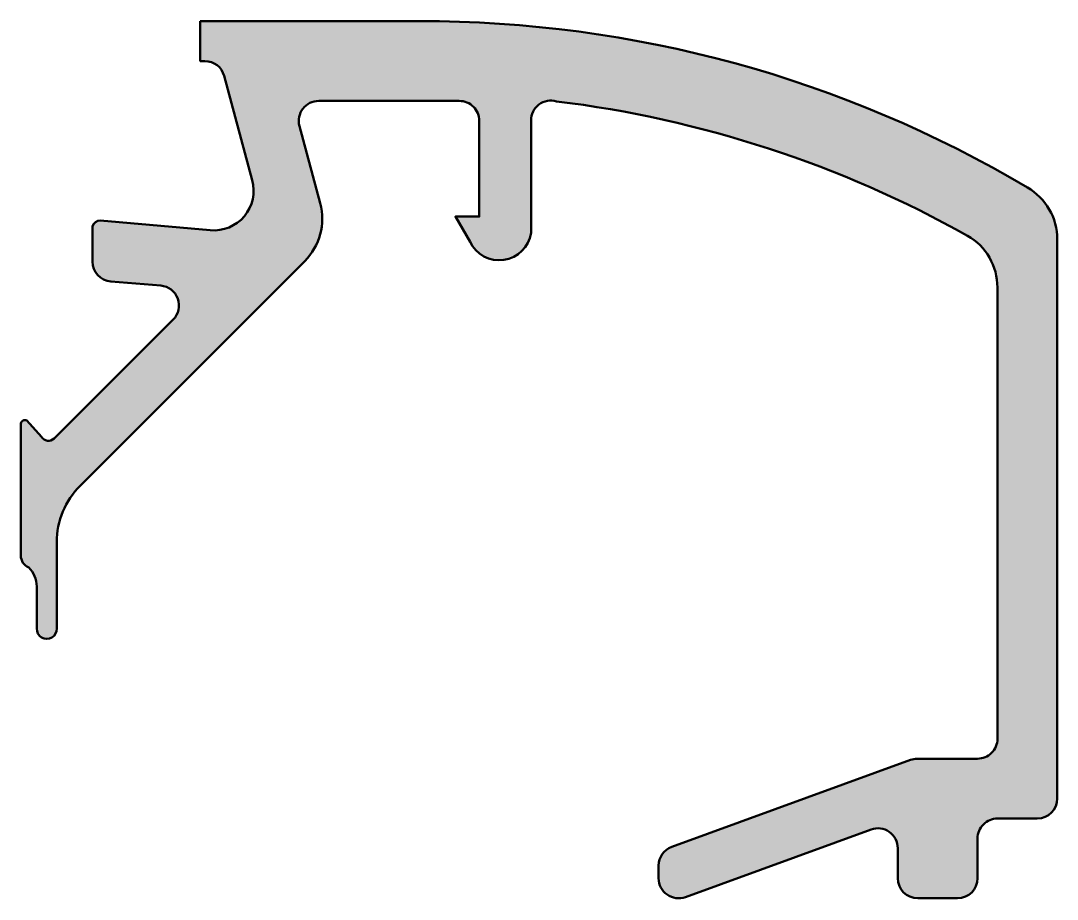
# Model space of a CAD drawing. Extents: x -4 to 22, y -22 to 0.
import ezdxf

# ---------------------------------------------------------------- set-up
doc = ezdxf.new("R2010")
doc.units = 0
doc.layers.add('0S-Alu contour', color=7, linetype='Continuous', lineweight=50)
doc.layers.add('0S-Alu hatch', color=252, linetype='Continuous', lineweight=25)

# ---------------------------------------------------------------- blocks, each defined once
blk = doc.blocks.new('188640__3BEA3DCF_B8FC_4E84_9F32_B809D0FD1408_')
at = {"layer": '0S-Alu hatch'}
h = blk.add_hatch(color=256, dxfattribs=at)
edge = h.paths.add_edge_path()
edge.add_line((0.5000152587890625, 0), (0.5000152587890625, -1))
edge.add_line((0.5000152587890625, -1), (0.6163482666015625, -1))
edge.add_ellipse((0.6163470368477345, -1.49998727137153), major_axis=(-0.4999872713730424, 0), ratio=1, start_angle=194.9971022510447, end_angle=269.99985907700415, ccw=False)
edge.add_line((1.09930419921875, -1.37060546875), (1.806310892105102, -3.989305734634399))
edge.add_ellipse((0.8403832473466639, -4.248128392051541), major_axis=(-1.000002691446905, 0), ratio=1, start_angle=84.99991221831817, end_angle=195.0001729510551, ccw=False)
edge.add_line((0.7532257437705998, -5.244325637817382), (-2.009780883789061, -5))
edge.add_arc((-2.009743169770501, -5.200057455715456), 0.2000574592703033, 90.01080116738787, 161.9887226038667)
edge.add_line((-2.199996948242187, -5.138198852539053), (-2.199996948242187, -6.030929565429687))
edge.add_arc((-1.700000365970285, -6.030928096721821), 0.4999965822740596, 180.0001683038858, 265.0002310809004)
edge.add_line((-1.743575930595397, -6.529022216796875), (-0.4884560108184822, -6.632524967193605))
edge.add_ellipse((-0.532021161893198, -7.130615319408282), major_axis=(-0.4999919212922387, 0), ratio=1, start_angle=134.9999535198033, end_angle=265.0013822349448, ccw=False)
edge.add_line((-0.1784737706184391, -7.484163284301755), (-3.166641235351565, -10.4666748046875))
edge.add_ellipse((-3.308065351550851, -10.32518575979805), major_axis=(-0.2000498199611191, 0), ratio=1, start_angle=30.012079306679823, end_angle=134.9868505945935, ccw=False)
edge.add_line((-3.481292486190785, -10.42524719238281), (-3.853515625000001, -10.01951599121093))
edge.add_arc((-3.901059701747181, -10.10817006844926), 0.1005981343998041, 61.79589527086126, 169.5837426119798)
edge.add_line((-4, -10.08998210467196), (-4, -13.40162658691406))
edge.add_arc((-3.683735783452346, -13.40896420913977), 0.3163493249059143, 178.6709233813859, 247.9962833936439)
edge.add_ellipse((-4.278287905110563, -14.18550220536223), major_axis=(-0.6783171472621832, 0), ratio=1, start_angle=180.4383143559977, end_angle=225.4303498403336, ccw=False)
edge.add_line((-3.599990606307982, -14.18031311035156), (-3.599990844726562, -15.23031616210937))
edge.add_arc((-3.349998474121093, -15.24584898042172), 0.2504744573916997, 176.4446021657065, 363.5553978342955)
edge.add_line((-3.100006103515625, -15.23031616210936), (-3.100006103515623, -13.06692199779303))
edge.add_ellipse((-1.100006103515621, -13.06692199779303), major_axis=(-2.000000000000002, 0), ratio=1, start_angle=314.9999999999999, end_angle=360, ccw=False)
edge.add_line((-2.514219665888714, -11.65270843541993), (3.12091064453125, -6.017578124999999))
edge.add_arc((2.060265092422583, -4.956903243554986), 1.500000063778762, 314.999207829632, 374.9997963382539)
edge.add_line((3.5091552734375, -4.568679809570309), (2.989532470703124, -2.629425048828125))
edge.add_ellipse((3.472513363562771, -2.500016988129635), major_axis=(-0.5000169887526277, 0), ratio=1, start_angle=-89.99713986408221, end_angle=14.999304964613316, ccw=False)
edge.add_line((3.472488403320313, -2), (6.999977111816406, -2))
edge.add_ellipse((6.999993817596349, -2.499983294220056), major_axis=(-0.4999832944991486, 0), ratio=1, start_angle=179.9980855946406, end_angle=270.00191440533104, ccw=False)
edge.add_line((7.499977111816405, -2.499999999999999), (7.499977111816405, -4.899993896484375))
edge.add_line((7.499977111816405, -4.899993896484375), (6.899978637695311, -4.899993896484375))
edge.add_line((6.899978637695311, -4.899993896484375), (7.268600463867187, -5.531219482421875))
edge.add_arc((8.00089599402432, -5.188248111818889), 0.8086322430755584, 205.0960909908518, 351.1829758938578)
edge.add_line((8.79997253417969, -5.312194824218752), (8.799964904785154, -2.491424560546872))
edge.add_ellipse((9.29996477761716, -2.491410217753755), major_axis=(-0.4999998730377205, 0), ratio=1, start_angle=-105.88257427835453, end_angle=0.0016435634988738457, ccw=False)
edge.add_ellipse((6.028869037975246, -29.90243741822132), major_axis=(-28.09936409169013, 0), ratio=1, start_angle=240.7707240365011, end_angle=263.0339408042155, ccw=False)
edge.add_ellipse((19.00000257183401, -6.679895679670542), major_axis=(-1.499944022835351, 0), ratio=1, start_angle=179.9986263413489, end_angle=240.0012345305395, ccw=False)
edge.add_line((20.49994659423828, -6.679931640625001), (20.49994659423828, -17.99993896484376))
edge.add_ellipse((19.99996488430794, -17.99995725469253), major_axis=(-0.4999817102648694, 0), ratio=1, start_angle=89.99877833192852, end_angle=180.0020959390083, ccw=False)
edge.add_line((19.99995422363281, -18.49993896484375), (18.490966796875, -18.49993896484375))
edge.add_arc((18.49239916109552, -19.01266841222087), 0.5127314481040794, 90.16006143491224, 109.9067512758313)
edge.add_line((18.31781905401614, -18.53057368699868), (12.32757710896643, -20.71206416507118))
edge.add_arc((12.49989439948581, -21.18136079208565), 0.4999325681920442, 110.162328069551, 179.9831054152357)
edge.add_line((11.99996185302734, -21.18121337890625), (11.99996948242187, -21.50021362304688))
edge.add_arc((12.50026212711461, -21.5000182679988), 0.500292682834013, 180.0223729437421, 289.9617624713841)
edge.add_line((12.67105851887751, -21.9702536995201), (17.32889144499015, -20.27388014104667))
edge.add_ellipse((17.49952659253497, -20.74432594613252), major_axis=(-0.5004354195103731, 0), ratio=1, start_angle=180.0456758640072, end_angle=289.93618764365954, ccw=False)
edge.add_line((17.99996185302734, -20.74392700195312), (17.99996185302734, -21.49993896484375))
edge.add_arc((18.49997391136395, -21.49992690674935), 0.5000120584820031, 180.0013817225905, 269.9977440066013)
edge.add_line((18.4999542236328, -21.99993896484376), (19.49996185302734, -21.99993896484375))
edge.add_arc((19.49989405576519, -21.49987879795244), 0.5000601714872319, 270.0077680591592, 359.9931062117868)
edge.add_line((19.99995422363281, -21.49993896484375), (19.99994659423828, -20.49993896484375))
edge.add_ellipse((20.4999286104243, -20.49992098024812), major_axis=(-0.499982016509478, 0), ratio=1, start_angle=-90.00380945872661, end_angle=0.002060957060621149, ccw=False)
edge.add_line((20.49996185302735, -19.99993896484375), (21.49996185302734, -19.99993896484375))
edge.add_arc((21.49993297546721, -19.49993297626525), 0.5000059894123988, 270.0033090849986, 359.9993137677805)
edge.add_line((21.99993896484375, -19.49993896484375), (21.99993896484375, -5.470672607421875))
edge.add_arc((20.499990773085, -5.470634649099827), 1.499948192239038, 359.998550048757, 420.000806065923)
edge.add_arc((6.063874564799182, -29.72640776590895), 29.72647652221894, 59.27885960531523, 90.1232316537637)
edge.add_line((5.999938964843764, 0), (0.5000152587890625, 0))
at = {"layer": '0S-Alu contour', "color": 7}
for points in [[(0.5000152587890625, 0), (0.5000152587890625, -1), (0.6163482666015625, -1)], [(5.999938964843764, 0), (0.5000152587890625, 0)], [(1.09930419921875, -1.37060546875), (1.806310892105102, -3.989305734634399)], [(3.472488403320313, -2), (6.999977111816406, -2)], [(7.499977111816405, -2.499999999999999), (7.499977111816405, -4.899993896484375), (6.899978637695311, -4.899993896484375), (7.268600463867187, -5.531219482421875)], [(8.79997253417969, -5.312194824218752), (8.799964904785154, -2.491424560546872)], [(3.5091552734375, -4.568679809570309), (2.989532470703124, -2.629425048828125)], [(-2.199996948242187, -5.138198852539053), (-2.199996948242187, -6.030929565429687)], [(0.7532257437705998, -5.244325637817382), (-2.009780883789061, -5)], [(21.99993896484375, -19.49993896484375), (21.99993896484375, -5.470672607421875)], [(-2.514219665888714, -11.65270843541993), (3.12091064453125, -6.017578124999999)], [(-1.743575930595397, -6.529022216796875), (-0.4884560108184822, -6.632524967193605)], [(20.49994659423828, -6.679931640625001), (20.49994659423828, -17.99993896484376)], [(-0.1784737706184391, -7.484163284301755), (-3.166641235351565, -10.4666748046875)], [(-4, -10.08998210467196), (-4, -13.40162658691406)], [(-3.481292486190785, -10.42524719238281), (-3.853515625000001, -10.01951599121093)], [(-3.100006103515625, -15.23031616210936), (-3.100006103515623, -13.06692199779303)], [(-3.599990606307982, -14.18031311035156), (-3.599990844726562, -15.23031616210937)], [(18.31781905401614, -18.53057368699868), (12.32757710896643, -20.71206416507118)], [(19.99995422363281, -18.49993896484375), (18.490966796875, -18.49993896484375)], [(20.49996185302735, -19.99993896484375), (21.49996185302734, -19.99993896484375)], [(12.67105851887751, -21.9702536995201), (17.32889144499015, -20.27388014104667)], [(19.99995422363281, -21.49993896484375), (19.99994659423828, -20.49993896484375)], [(17.99996185302734, -20.74392700195312), (17.99996185302734, -21.49993896484375)], [(11.99996185302734, -21.18121337890625), (11.99996948242187, -21.50021362304688)], [(18.4999542236328, -21.99993896484376), (19.49996185302734, -21.99993896484375)]]:
    blk.add_lwpolyline(points, dxfattribs=at)
for centre, radius, start, end in [((6.063874564799182, -29.72640776590895), 29.72647652221894, 59.27885960531523, 90.1232316537637), ((20.499990773085, -5.470634649099827), 1.499948192239038, 359.998550048757, 60.00080606592312), ((2.060265092422583, -4.956903243554986), 1.500000063778762, 314.999207829632, 14.99979633825391), ((-2.009743169770501, -5.200057455715456), 0.2000574592703033, 90.01080116738787, 161.9887226038667), ((8.00089599402432, -5.188248111818889), 0.8086322430755584, 205.0960909908518, 351.1829758938578), ((-1.700000365970285, -6.030928096721821), 0.4999965822740596, 180.0001683038858, 265.0002310809004), ((-3.901059701747181, -10.10817006844926), 0.1005981343998041, 61.79589527086126, 169.5837426119798), ((-3.683735783452346, -13.40896420913977), 0.3163493249059143, 178.6709233813859, 247.9962833936439), ((-3.349998474121093, -15.24584898042172), 0.2504744573916997, 176.4446021657065, 3.555397834295533), ((18.49239916109552, -19.01266841222087), 0.5127314481040794, 90.16006143491224, 109.9067512758313), ((21.49993297546721, -19.49993297626525), 0.5000059894123988, 270.0033090849986, 359.9993137677805), ((12.49989439948581, -21.18136079208565), 0.4999325681920442, 110.162328069551, 179.9831054152357), ((12.50026212711461, -21.5000182679988), 0.500292682834013, 180.0223729437421, 289.9617624713841), ((18.49997391136395, -21.49992690674935), 0.5000120584820031, 180.0013817225905, 269.9977440066013), ((19.49989405576519, -21.49987879795244), 0.5000601714872319, 270.0077680591592, 359.9931062117868)]:
    blk.add_arc(centre, radius, start, end, dxfattribs=at)
at = {"layer": '0S-Alu contour', "color": 7, "extrusion": (0, 0, -1)}
for centre, radius, start, end in [((-0.6163470368477345, -1.49998727137153), 0.4999872713730424, 90.00014092299585, 165.0028977489553), ((-3.472513363562771, -2.500016988129635), 0.5000169887526277, 345.0006950353867, 89.99713986408219), ((-6.999993817596349, -2.499983294220056), 0.4999832944991486, 89.99808559466896, 180.0019144053594), ((-9.29996477761716, -2.491410217753755), 0.4999998730377206, 359.9983564365011, 105.8825742783546), ((-6.028869037975246, -29.90243741822132), 28.09936409169013, 96.9660591957845, 119.2292759634989), ((-0.8403832473466639, -4.248128392051541), 1.000002691446905, 164.9998270489449, 275.0000877816818), ((-19.00000257183401, -6.679895679670542), 1.499944022835351, 119.9987654694605, 180.0013736586511), ((0.532021161893198, -7.130615319408282), 0.4999919212922387, 94.99861776505523, 225.0000464801968), ((3.308065351550851, -10.32518575979805), 0.2000498199611191, 225.0131494054065, 329.9879206933202), ((1.100006103515621, -13.06692199779303), 2.000000000000002, 0, 45.00000000000013), ((4.278287905110563, -14.18550220536223), 0.6783171472621832, 134.5696501596664, 179.5616856440023), ((-19.99996488430794, -17.99995725469253), 0.4999817102648694, 179.9979040609917, 270.0012216680715), ((-20.4999286104243, -20.49992098024812), 0.4999820165094781, 359.9979390429394, 90.00380945872661), ((-17.49952659253497, -20.74432594613252), 0.5004354195103731, 70.06381235634046, 179.9543241359928)]:
    blk.add_arc(centre, radius, start, end, dxfattribs=at)
blk = doc.blocks.new('188640__FCD53399_268E_418B_9CFF_90D95C7168B9_')
at = {"layer": '0S-Alu contour', "color": 7}
blk.add_blockref('188640__3BEA3DCF_B8FC_4E84_9F32_B809D0FD1408_', (0, 0), dxfattribs=at)

msp = doc.modelspace()

# ---------------------------------------------------------------- block references
at = {"layer": '0S-Alu contour', "color": 7}
msp.add_blockref('188640__FCD53399_268E_418B_9CFF_90D95C7168B9_', (0, 0), dxfattribs=at)

doc.saveas('drawing.dxf')
